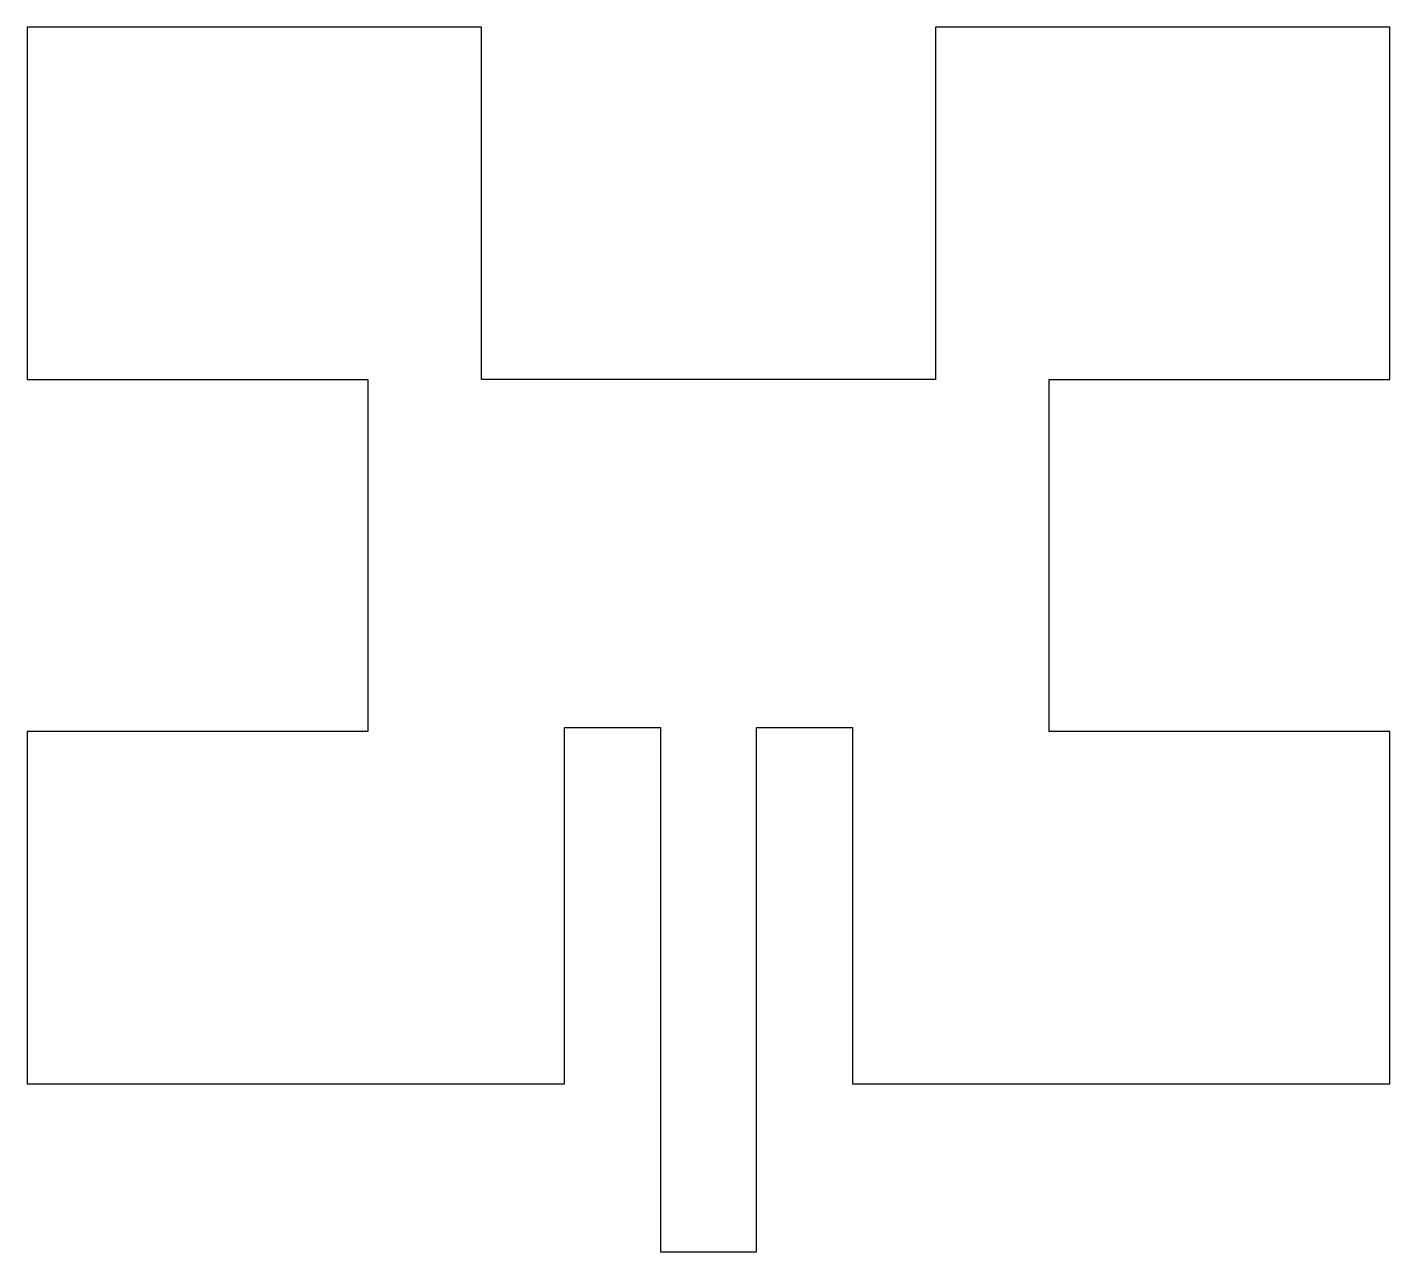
# Model space of a CAD drawing. Header units: millimetres. Extents: x 2664.3 to 2702.3, y 1211.9 to 1246.1.
import ezdxf

# ---------------------------------------------------------------- set-up
doc = ezdxf.new("R2010")
doc.units = ezdxf.units.MM

msp = doc.modelspace()

# ---------------------------------------------------------------- linework, layer by layer
msp.add_lwpolyline([(2687.297, 1226.528), (2687.297, 1216.592), (2702.293, 1216.592), (2702.293, 1226.418), (2692.784, 1226.418), (2692.784, 1236.243), (2702.293, 1236.243), (2702.293, 1246.069), (2689.615, 1246.069), (2689.615, 1236.242), (2676.936, 1236.242), (2676.936, 1246.069), (2664.257, 1246.069), (2664.257, 1236.242), (2673.766, 1236.242), (2673.766, 1226.417), (2664.257, 1226.417), (2664.257, 1216.592), (2679.254, 1216.592), (2679.254, 1226.528), (2681.935, 1226.528), (2681.935, 1211.903), (2684.616, 1211.903), (2684.616, 1226.528)], close=True)
msp.add_lwpolyline([(2679.254, 1216.592), (2679.254, 1226.528), (2681.935, 1226.528)])

doc.saveas('drawing.dxf')
